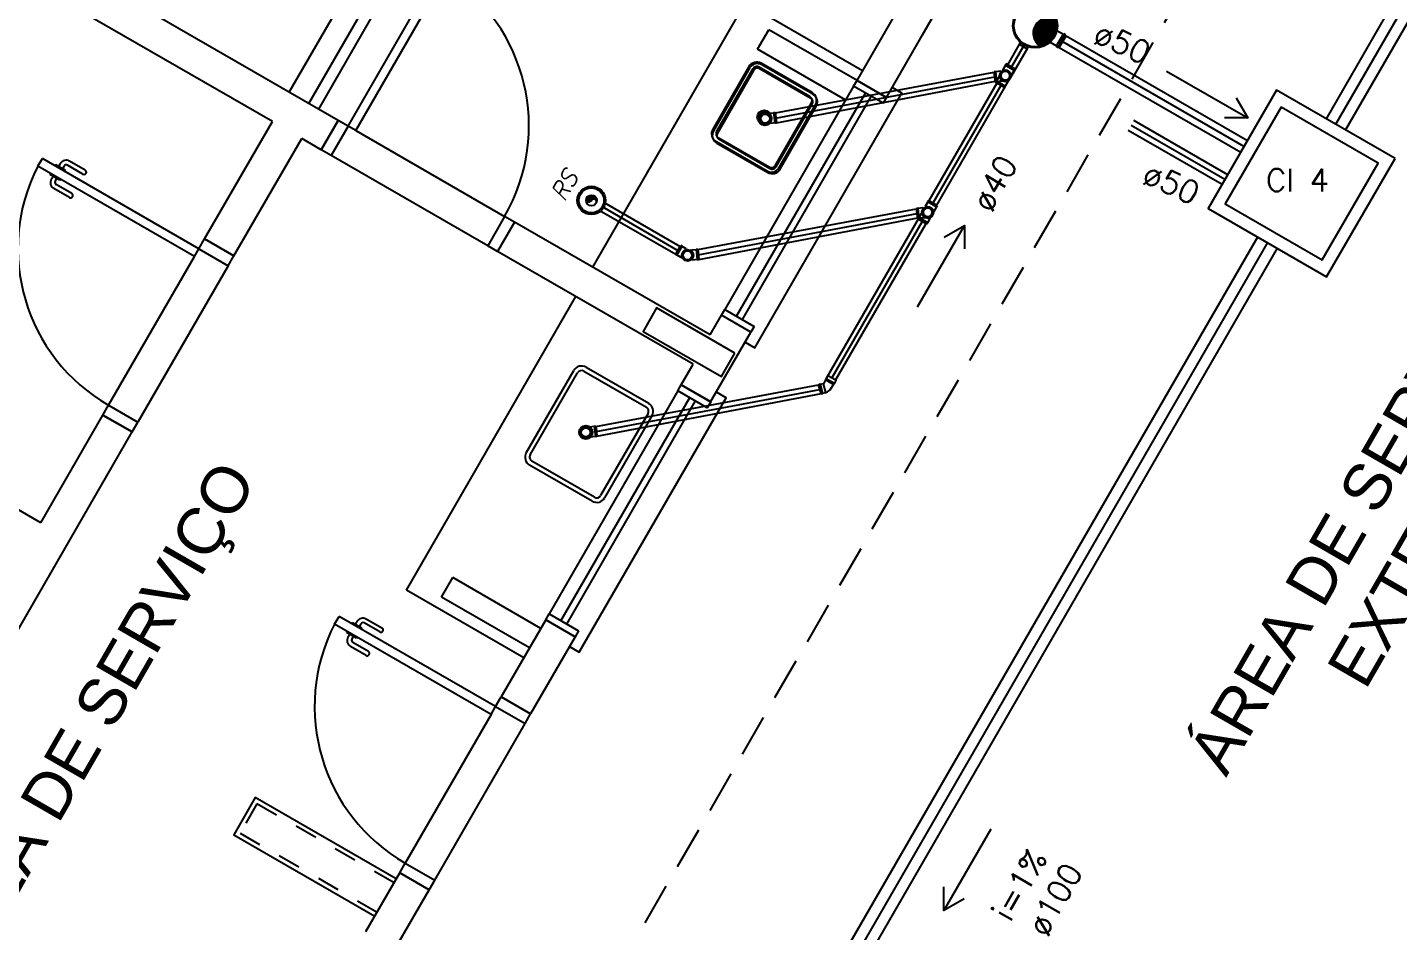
# Model space of a CAD drawing. Extents: x 384 to 538, y 71 to 145.
# Drawn here: x 475.09 to 481.16, y 94.53 to 98.53 of the extents above; entities that cross this region are included whole.
import ezdxf
from ezdxf.enums import TextEntityAlignment as Align

# ---------------------------------------------------------------- set-up
doc = ezdxf.new("R2010")
doc.units = 0
doc.header["$LTSCALE"] = 0.005
for name, pattern in [('HIDDEN', [9.525, 6.35, -3.175]), ('TRACEJADO_G', [0.375, 0.25, -0.125]), ('TRAÇO-2PTOS_P', [0.625, 0.25, -0.125, 0, -0.125, 0, -0.125])]:
    doc.linetypes.add(name, pattern=pattern)
doc.layers.get('0').update_dxf_attribs({"linetype": 'CONTINUOUS'})
for name, color, linetype in [('A-PAREDE', 5, 'CONTINUOUS'), ('A-PISOS-CTEL', 2, 'TRACEJADO_G'), ('A-SOLEIRA', 1, 'CONTINUOUS'), ('A-TEXTO', 3, 'CONTINUOUS'), ('ARQ-ALV-CORTE', 5, 'CONTINUOUS'), ('ARQ-ALV-VISTA2', 2, 'CONTINUOUS'), ('ARQ-BNC-VISTA', 1, 'CONTINUOUS'), ('ARQ-COB-PROJ', 8, 'TRAÇO-2PTOS_P'), ('ARQ-ESQ-VISTA1', 2, 'CONTINUOUS'), ('ARQ-TXT-1_050', 2, 'CONTINUOUS'), ('EIXOS', 1, 'CONTINUOUS'), ('ESG-GERAL', 7, 'CONTINUOUS'), ('ESGOTO', 3, 'CONTINUOUS'), ('H-SITUAÇÃO', 3, 'CONTINUOUS'), ('LEGENDA', 7, 'CONTINUOUS'), ('PROJ', 4, 'CONTINUOUS'), ('SANIT', 3, 'CONTINUOUS'), ('TUB-ESGOTO', 7, 'CONTINUOUS')]:
    doc.layers.add(name, color=color, linetype=linetype)
doc.styles.add('ARCAD1', font='romans.shx')
doc.styles.add('ESC-50-A20', font='arial.ttf', dxfattribs={"height": 0.1})
doc.styles.add('R80', font='SIMPLEX.SHX', dxfattribs={"height": 0.2})
doc.styles.get("Standard").update_dxf_attribs({"font": 'simplex.shx'})

# ---------------------------------------------------------------- blocks, each defined once
blk = doc.blocks.new('*X25')
at = {"color": 0}
for p, q in [((72.8, 90), (100.3, 90)), ((72.9, 91.9), (99.1, 91.9)), ((73.1, 88.1), (101.2, 88.1)), ((73.4, 93.8), (97.6, 93.8)), ((73.7, 86.2), (101.9, 86.2)), ((74.3, 95.6), (95.7, 95.6)), ((74.8, 84.4), (102.4, 84.4)), ((75.9, 97.5), (93.1, 97.5)), ((76.6, 82.5), (102.7, 82.5)), ((78.6, 99.4), (88.9, 99.4)), ((80.4, 80.6), (102.8, 80.6)), ((88.2, 78.8), (102.8, 78.8)), ((88.2, 61.9), (90.5, 61.9)), ((90.4, 76.9), (102.5, 76.9)), ((90.4, 63.8), (94, 63.8)), ((91.6, 65.6), (96.4, 65.6)), ((91.7, 75), (102.1, 75)), ((92.4, 73.1), (101.5, 73.1)), ((92.4, 67.5), (98.2, 67.5)), ((92.8, 71.2), (100.6, 71.2)), ((92.8, 69.4), (99.6, 69.4))]:
    blk.add_line(p, q, dxfattribs=at)
blk = doc.blocks.new('27258794')
at = {"layer": 'ESGOTO'}
for radius in [52.5, 46.5, 20]:
    blk.add_circle((0, 0), radius, dxfattribs=at)
for centre, start, end in [((0, 10), 90, 270), ((0, -10), 270, 90)]:
    blk.add_arc(centre, 10, start, end, dxfattribs=at)
blk.add_blockref('*X25', (-82.8, -80.3), dxfattribs=at)
blk = doc.blocks.new('*X16')
at = {"color": 0}
for p, q in [((228.5, 243.8), (283.3, 243.8)), ((231.9, 245.6), (281.9, 245.6)), ((235.7, 247.5), (280.3, 247.5)), ((240, 249.4), (278.7, 249.4)), ((245.2, 251.2), (277.1, 251.2)), ((251.7, 253.1), (275.3, 253.1)), ((261.8, 255), (273.5, 255)), ((184.4, 166.9), (309.4, 166.9)), ((184.5, 170.6), (309.4, 170.6)), ((184.5, 168.8), (309.4, 168.8)), ((184.5, 165), (309.4, 165)), ((184.5, 163.1), (309.4, 163.1)), ((184.6, 172.5), (309.3, 172.5)), ((184.7, 174.4), (309.2, 174.4)), ((184.9, 176.2), (309.1, 176.2)), ((185.1, 178.1), (309, 178.1)), ((185.4, 180), (308.8, 180)), ((185.7, 181.9), (308.6, 181.9)), ((186, 183.8), (308.4, 183.8)), ((186.4, 185.6), (308.1, 185.6)), ((186.8, 187.5), (307.8, 187.5)), ((187.2, 189.4), (307.5, 189.4)), ((187.7, 191.2), (307.1, 191.2)), ((188.3, 193.1), (306.7, 193.1)), ((188.9, 195), (306.3, 195)), ((189.5, 196.9), (305.9, 196.9)), ((190.2, 198.8), (305.4, 198.8)), ((191, 200.6), (304.9, 200.6)), ((191.8, 202.5), (304.4, 202.5)), ((192.6, 204.4), (303.8, 204.4)), ((193.5, 206.2), (303.2, 206.2)), ((194.4, 208.1), (302.6, 208.1)), ((195.4, 210), (301.9, 210)), ((196.5, 211.9), (301.2, 211.9)), ((197.6, 213.8), (300.5, 213.8)), ((198.8, 215.6), (299.7, 215.6)), ((200.1, 217.5), (298.9, 217.5)), ((201.4, 219.4), (298.1, 219.4)), ((202.8, 221.2), (297.2, 221.2)), ((204.3, 223.1), (296.3, 223.1)), ((205.9, 225), (295.3, 225)), ((207.5, 226.9), (294.3, 226.9)), ((209.3, 228.8), (293.3, 228.8)), ((211.2, 230.6), (292.2, 230.6)), ((213.1, 232.5), (291.1, 232.5)), ((215.3, 234.4), (289.9, 234.4)), ((217.5, 236.2), (288.7, 236.2)), ((219.9, 238.1), (287.4, 238.1)), ((222.6, 240), (286.1, 240)), ((225.4, 241.9), (284.8, 241.9)), ((184.6, 161.2), (309.3, 161.2)), ((184.8, 159.4), (309.2, 159.4)), ((185, 157.5), (309.1, 157.5)), ((185.2, 155.6), (308.9, 155.6)), ((185.5, 153.8), (308.7, 153.8)), ((185.8, 151.9), (308.5, 151.9)), ((186.2, 150), (308.2, 150)), ((186.5, 148.1), (308, 148.1)), ((187, 146.2), (307.7, 146.2)), ((187.5, 144.4), (307.3, 144.4)), ((188, 142.5), (307, 142.5)), ((188.6, 140.6), (306.6, 140.6)), ((189.2, 138.8), (306.1, 138.8)), ((189.8, 136.9), (305.7, 136.9)), ((190.6, 135), (305.2, 135)), ((191.3, 133.1), (304.7, 133.1)), ((192.1, 131.2), (304.1, 131.2)), ((193, 129.4), (303.5, 129.4)), ((193.9, 127.5), (302.9, 127.5)), ((194.9, 125.6), (302.3, 125.6)), ((195.9, 123.8), (301.6, 123.8)), ((197, 121.9), (300.9, 121.9)), ((198.2, 120), (300.1, 120)), ((199.4, 118.1), (299.4, 118.1)), ((200.7, 116.2), (298.5, 116.2)), ((202, 114.4), (297.7, 114.4)), ((203.5, 112.5), (296.8, 112.5)), ((205, 110.6), (295.9, 110.6)), ((206.6, 108.8), (294.9, 108.8)), ((208.3, 106.9), (293.9, 106.9)), ((210.1, 105), (292.8, 105)), ((212.1, 103.1), (291.7, 103.1)), ((214.1, 101.2), (290.6, 101.2)), ((216.3, 99.4), (289.4, 99.4)), ((218.6, 97.5), (288.1, 97.5)), ((221.1, 95.6), (286.8, 95.6)), ((223.8, 93.8), (285.5, 93.8)), ((226.8, 91.9), (284.1, 91.9)), ((230, 90), (282.7, 90)), ((233.5, 88.1), (281.2, 88.1)), ((237.6, 86.2), (279.6, 86.2)), ((242.2, 84.4), (278, 84.4)), ((247.9, 82.5), (276.3, 82.5)), ((255.5, 80.6), (274.5, 80.6))]:
    blk.add_line(p, q, dxfattribs=at)
blk = doc.blocks.new('27150225')
at = {"layer": 'ESGOTO'}
for p, q in [((27, 141), (-27, 141)), ((-27, 128.2), (-27, 141)), ((27, 128.2), (27, 141)), ((-141, 27), (-141, -27)), ((-141, 27), (-128.2, 27)), ((124.7, 40), (169, 40)), ((169, 44.5), (182, 44.5)), ((169, -44.5), (169, 44.5)), ((182, -44.5), (182, 44.5)), ((182, 40), (187, 40)), ((187, -40), (187, 40)), ((-141, -27), (-128.2, -27)), ((124.7, -40), (169, -40)), ((169, -44.5), (182, -44.5)), ((182, -40), (187, -40)), ((-27, -141), (-27, -128.2)), ((-27, -141), (27, -141)), ((27, -141), (27, -128.2))]:
    blk.add_line(p, q, dxfattribs=at)
for radius in [131, 125]:
    blk.add_circle((0, 0), radius, dxfattribs=at)
blk.add_arc((88.4, 0), 88.4, 90, 270, dxfattribs=at)
blk.add_blockref('*X16', (-184.4, -167.3), dxfattribs=at)
blk = doc.blocks.new('2756042S')
at = {"layer": 'ESGOTO'}
for p, q in [((18, 21), (13.6, 21)), ((18, 21), (19, 22)), ((18, 17.3), (18, 21)), ((19, 22), (40, 22)), ((19, 16.2), (19, 22)), ((40, 23), (40, -23)), ((40, 23), (47, 23)), ((47, 23), (47, -23)), ((18, -21), (13.6, -21)), ((18, -21), (18, -17.3)), ((18, -21), (19, -22)), ((19, -22), (19, -16.2)), ((19, -22), (40, -22)), ((40, -23), (47, -23))]:
    blk.add_line(p, q, dxfattribs=at)
for radius in [25, 22, 20]:
    blk.add_circle((0, 0), radius, dxfattribs=at)

msp = doc.modelspace()

# ---------------------------------------------------------------- linework, layer by layer
at = {"layer": 'A-PAREDE', "color": 251}
for p, q in [((476.4691, 98.1165), (474.2602, 99.3906)), ((476.1776, 98.1114), (474.1853, 99.2607)), ((475.1533, 96.3357), (473.161, 97.4849)), ((475.0084, 95.7843), (475.558, 96.7372))]:
    msp.add_line(p, q, dxfattribs=at)
at = {"layer": 'A-PAREDE', "color": 2, "extrusion": (0, 0, -1)}
for p, q in [((480.1337, 98.3352), (480.4939, 98.1273)), ((479.0326, 97.2919), (479.2405, 97.652)), ((479.357, 94.9792), (479.1491, 94.6191))]:
    msp.add_line(p, q, dxfattribs=at)
at = {"layer": 'A-PAREDE', "color": 2}
for points in [[(480.4419, 98.2172), (480.4939, 98.1273), (480.39, 98.1273)], [(479.1506, 97.6001), (479.2405, 97.652), (479.2405, 97.5482)], [(479.239, 94.671), (479.1491, 94.6191), (479.1491, 94.7229)]]:
    msp.add_lwpolyline(points, dxfattribs=at)
at = {"layer": 'A-PISOS-CTEL', "color": 251, "linetype": 'TRACEJADO_G', "ltscale": 150}
msp.add_lwpolyline([(468.8852, 95.2758), (477.6541, 110.478), (484.6706, 106.4308), (475.9016, 91.2286)], close=True, dxfattribs=at)
at = {"layer": 'A-SOLEIRA', "color": 251}
for p, q in [((476.547, 98.0715), (477.2054, 97.6918)), ((477.1304, 97.5618), (476.4374, 97.9616))]:
    msp.add_line(p, q, dxfattribs=at)
at = {"layer": 'ARQ-ALV-CORTE', "color": 251}
for p, q in [((478.7646, 98.2935), (479.2142, 99.0728)), ((478.8946, 98.2186), (479.3441, 98.9979)), ((479.0543, 98.4955), (479.2666, 98.8636)), ((476.3825, 98.1664), (476.7322, 98.7728)), ((476.5124, 98.0915), (476.9121, 98.7845)), ((476.2525, 98.2414), (476.5273, 98.7178)), ((476.547, 98.0715), (476.9468, 98.7645)), ((476.3391, 98.1914), (476.614, 98.6678)), ((478.7894, 98.3365), (478.2697, 98.6363)), ((478.3247, 98.4314), (478.3747, 98.5181)), ((478.7645, 98.2932), (478.3747, 98.5181)), ((478.7145, 98.2066), (478.3247, 98.4314)), ((478.8946, 98.2186), (478.7646, 98.2935)), ((478.8946, 98.2186), (478.7646, 98.2935)), ((476.5124, 98.0915), (476.4691, 98.1165)), ((476.5124, 98.0915), (476.4374, 97.9616)), ((476.547, 98.0715), (476.5124, 98.0915))]:
    msp.add_line(p, q, dxfattribs=at)
for points in [[(478.1409, 98.0231), (478.366, 97.8931, 0.414214), (478.4207, 97.9078), (478.5807, 98.1849, 0.414214), (478.566, 98.2395), (478.3409, 98.3695, 0.414214), (478.2862, 98.3549), (478.1262, 98.0778, 0.414214)], [(478.1442, 98.0161), (478.3694, 97.8862, 0.414214), (478.424, 97.9008), (478.5839, 98.178, 0.414214), (478.5693, 98.2326), (478.344, 98.3626, 0.414214), (478.2894, 98.3479), (478.1295, 98.0707, 0.414214)], [(478.1509, 98.0404), (478.376, 97.9104, 0.414214), (478.4033, 97.9178), (478.5633, 98.1949, 0.414214), (478.556, 98.2222), (478.3309, 98.3522, 0.414214), (478.3035, 98.3449), (478.1435, 98.0678, 0.414214)], [(478.1542, 98.0334), (478.3794, 97.9035, 0.414214), (478.4067, 97.9108), (478.5666, 98.188, 0.414214), (478.5593, 98.2153), (478.334, 98.3452, 0.414214), (478.3067, 98.3379), (478.1468, 98.0607, 0.414214)]]:
    msp.add_lwpolyline(points, format="xyb", close=True, dxfattribs=at)
msp.add_lwpolyline([(478.8946, 98.2186), (478.8796, 98.1926), (478.7496, 98.2675), (478.7646, 98.2935)], close=True, dxfattribs=at)
for centre in [(478.3534, 98.1313), (478.3567, 98.1244), (478.3567, 98.1244)]:
    msp.add_circle(centre, 0.03, dxfattribs=at)
at = {"layer": 'ARQ-ALV-VISTA2', "color": 251, "ltscale": 0.1}
msp.add_lwpolyline([(476.7159, 94.7417), (476.7259, 94.759), (476.1022, 95.1188), (476.0073, 94.9542), (476.6309, 94.5944)], dxfattribs=at)
at = {"layer": 'ARQ-BNC-VISTA', "color": 251}
for p, q in [((477.5952, 97.4669), (478.2697, 98.6363)), ((476.7707, 96.0376), (477.5202, 97.337))]:
    msp.add_line(p, q, dxfattribs=at)
at = {"layer": 'ARQ-COB-PROJ', "color": 251, "linetype": 'HIDDEN', "ltscale": 0.04}
msp.add_lwpolyline([(476.7159, 94.7417), (476.1095, 95.0915), (476.0346, 94.9615), (476.6409, 94.6118)], dxfattribs=at)
at = {"layer": 'ARQ-ESQ-VISTA1', "color": 251}
for p, q in [((478.7496, 98.2675), (478.1799, 97.2797)), ((478.2318, 97.2498), (478.8016, 98.2375)), ((478.2578, 97.2348), (478.8276, 98.2225)), ((475.8778, 97.5917), (476.1776, 98.1114)), ((476.3941, 97.9865), (476.4691, 98.1165)), ((476.4691, 98.1165), (476.3941, 97.9865)), ((476.0077, 97.5168), (476.3075, 98.0365)), ((476.3941, 97.9865), (476.3075, 98.0365)), ((476.4374, 97.9616), (476.3941, 97.9865)), ((475.1398, 97.9135), (475.1598, 97.9481)), ((475.8528, 97.5484), (475.1598, 97.9481)), ((475.2394, 97.9253), (475.2319, 97.9123)), ((475.3497, 97.8963), (475.2804, 97.9363)), ((475.8328, 97.5138), (475.1398, 97.9135)), ((475.194, 97.8765), (475.1965, 97.8808)), ((475.2373, 97.8515), (475.194, 97.8765)), ((475.1995, 97.856), (475.207, 97.869)), ((475.2189, 97.9198), (475.2164, 97.9155)), ((475.2623, 97.8948), (475.2189, 97.9198)), ((475.2568, 97.9153), (475.2493, 97.9023)), ((475.2623, 97.8948), (475.2598, 97.8905)), ((475.3397, 97.879), (475.2704, 97.919)), ((475.2798, 97.775), (475.2105, 97.815)), ((475.2168, 97.846), (475.2243, 97.859)), ((475.2898, 97.7924), (475.2205, 97.8323)), ((475.2373, 97.8515), (475.2398, 97.8558)), ((477.2054, 97.6918), (477.1304, 97.5618)), ((477.2487, 97.6668), (477.2054, 97.6918)), ((477.2487, 97.6668), (477.1737, 97.5368)), ((477.2487, 97.6668), (477.1737, 97.5368)), ((478.1149, 97.1671), (477.2487, 97.6668)), ((475.8528, 97.5484), (475.8778, 97.5917)), ((476.0077, 97.5168), (475.8778, 97.5917)), ((475.8778, 97.5917), (476.0077, 97.5168)), ((477.1737, 97.5368), (477.1304, 97.5618)), ((475.4531, 96.8554), (475.8328, 97.5138)), ((475.8328, 97.5138), (475.8528, 97.5484)), ((475.8528, 97.5484), (475.9827, 97.4735)), ((475.9827, 97.4735), (476.0077, 97.5168)), ((478.04, 97.0372), (477.1737, 97.5368)), ((475.9827, 97.4735), (475.583, 96.7805)), ((478.1149, 97.1671), (478.1649, 97.2537)), ((478.1149, 97.1671), (478.1649, 97.2537)), ((478.2948, 97.1788), (478.1649, 97.2537)), ((478.2948, 97.1788), (478.1649, 97.2537)), ((478.1169, 96.8704), (478.2948, 97.1788)), ((477.5655, 97.024), (477.8427, 96.8641)), ((477.987, 96.9454), (478.04, 97.0372)), ((477.301, 96.6455), (477.5109, 97.0093)), ((477.3183, 96.6355), (477.5282, 96.9993)), ((477.5555, 97.0066), (477.8327, 96.8467)), ((477.9722, 96.9197), (477.4024, 95.9319)), ((478.1169, 96.8704), (477.987, 96.9454)), ((478.1169, 96.8704), (477.987, 96.9454)), ((477.987, 96.9454), (478.1169, 96.8704)), ((478.1171, 96.8707), (477.9872, 96.9457)), ((475.4281, 96.8121), (475.4531, 96.8554)), ((475.4531, 96.8554), (475.583, 96.7805)), ((477.4544, 95.9019), (478.0242, 96.8897)), ((477.4804, 95.8869), (478.0501, 96.8747)), ((475.1533, 96.3357), (475.4281, 96.8121)), ((475.558, 96.7372), (475.4281, 96.8121)), ((475.4281, 96.8121), (475.558, 96.7372)), ((475.558, 96.7372), (475.583, 96.7805)), ((477.84, 96.8194), (477.6302, 96.4556)), ((477.8573, 96.8094), (477.6475, 96.4456)), ((477.5929, 96.431), (477.3157, 96.5909)), ((477.6028, 96.4483), (477.3257, 96.6082)), ((476.9257, 96.006), (476.9756, 96.0926)), ((477.3654, 95.8678), (476.9756, 96.0926)), ((477.2905, 95.7379), (476.7707, 96.0376)), ((477.3155, 95.7812), (476.9257, 96.006)), ((476.4526, 95.8864), (476.4726, 95.921)), ((477.1656, 95.5213), (476.4726, 95.921)), ((477.1456, 95.4866), (476.4526, 95.8864)), ((476.5317, 95.8927), (476.5292, 95.8884)), ((476.575, 95.8677), (476.5317, 95.8927)), ((476.5522, 95.8982), (476.5447, 95.8852)), ((476.5695, 95.8882), (476.562, 95.8752)), ((476.575, 95.8677), (476.5725, 95.8634)), ((476.6525, 95.8519), (476.5832, 95.8919)), ((476.6625, 95.8692), (476.5932, 95.9092)), ((477.3874, 95.9059), (477.1905, 95.5646)), ((477.5174, 95.831), (477.3874, 95.9059)), ((477.5174, 95.831), (477.3874, 95.9059)), ((477.3874, 95.9059), (477.5174, 95.831)), ((477.5174, 95.831), (477.3874, 95.9059)), ((476.5067, 95.8494), (476.5092, 95.8537)), ((476.55, 95.8244), (476.5067, 95.8494)), ((476.5122, 95.8289), (476.5197, 95.8419)), ((476.5295, 95.8189), (476.537, 95.8319)), ((476.6025, 95.7653), (476.5332, 95.8052)), ((476.55, 95.8244), (476.5525, 95.8287)), ((477.5174, 95.831), (477.3205, 95.4897)), ((476.5925, 95.7479), (476.5232, 95.7879)), ((477.1656, 95.5213), (477.1905, 95.5646)), ((477.1905, 95.5646), (477.3205, 95.4897)), ((477.3205, 95.4897), (477.1905, 95.5646)), ((477.1456, 95.4866), (477.1656, 95.5213)), ((477.1656, 95.5213), (477.2955, 95.4463)), ((477.1456, 95.4866), (476.7658, 94.8283)), ((476.8958, 94.7534), (477.2955, 95.4463)), ((477.2955, 95.4463), (477.3205, 95.4897)), ((476.7409, 94.785), (476.7658, 94.8283)), ((476.7658, 94.8283), (476.8958, 94.7534)), ((476.5911, 94.5254), (476.7409, 94.785)), ((476.7409, 94.785), (476.8708, 94.7101)), ((476.8708, 94.7101), (476.7409, 94.785)), ((476.7211, 94.4505), (476.8708, 94.7101)), ((476.8708, 94.7101), (476.8958, 94.7534))]:
    msp.add_line(p, q, dxfattribs=at)
for points in [[(478.2698, 97.1355), (478.3131, 97.1105), (478.9629, 98.2369), (478.9195, 98.2619)], [(477.4924, 95.7877), (477.5357, 95.7627), (478.1854, 96.8891), (478.1421, 96.914)]]:
    msp.add_lwpolyline(points, dxfattribs=at)
for points in [[(478.2244, 97.0867), (477.8779, 97.2865), (477.8179, 97.1826), (478.1644, 96.9827)], [(478.3098, 97.2048), (478.2948, 97.1788), (478.1649, 97.2537), (478.1799, 97.2797)], [(478.1171, 96.8707), (478.1021, 96.8447), (477.9722, 96.9197), (477.9872, 96.9457)], [(477.5323, 95.857), (477.5174, 95.831), (477.3874, 95.9059), (477.4024, 95.9319)]]:
    msp.add_lwpolyline(points, close=True, dxfattribs=at)
msp.add_circle((477.5646, 96.7359), 0.03, dxfattribs=at)
msp.add_circle((477.5646, 96.7359), 0.03, dxfattribs=at)
for centre, radius, start, end in [((476.5129, 98.0924), 0.8, 329.95113, 57.15681), ((475.2654, 97.9103), 0.03, 60.0228, 150.0228), ((475.8519, 97.5489), 0.8, 152.88878, 240.09446), ((475.2654, 97.9103), 0.01, 60.0228, 150.0228), ((475.3447, 97.8877), 0.01, 240.0228, 60.0228), ((475.2255, 97.841), 0.03, 150.0228, 240.0228), ((475.2255, 97.841), 0.01, 150.0228, 240.0228), ((475.2848, 97.7837), 0.01, 240.0228, 60.0228), ((477.5455, 96.9893), 0.04, 60.0228, 150.0228), ((477.5455, 96.9893), 0.02, 60.0228, 150.0228), ((477.8227, 96.8294), 0.02, 330.0228, 60.0228), ((477.8227, 96.8294), 0.04, 330.0228, 60.0228), ((477.3356, 96.6255), 0.04, 150.0228, 240.0228), ((477.3356, 96.6255), 0.02, 150.0228, 240.0228), ((477.6128, 96.4656), 0.04, 240.0228, 330.0228), ((477.6128, 96.4656), 0.02, 240.0228, 330.0228), ((477.1647, 95.5218), 0.8, 152.88878, 240.09446), ((476.5782, 95.8832), 0.03, 60.0228, 150.0228), ((476.5782, 95.8832), 0.01, 60.0228, 150.0228), ((476.6575, 95.8605), 0.01, 240.0228, 60.0228), ((476.5382, 95.8139), 0.03, 150.0228, 240.0228), ((476.5382, 95.8139), 0.01, 150.0228, 240.0228), ((476.5975, 95.7566), 0.01, 240.0228, 60.0228)]:
    msp.add_arc(centre, radius, start, end, dxfattribs=at)
at = {"layer": 'EIXOS'}
for p, q in [((480.8831, 98.0993), (482.7832, 101.3903)), ((479.5024, 98.4481), (479.4475, 98.3531)), ((479.6743, 98.4653), (480.4774, 98.0016)), ((478.4046, 98.1271), (479.374, 98.3101)), ((479.4005, 98.2717), (479.0999, 97.7509)), ((480.3925, 97.8546), (479.9769, 98.0943)), ((477.6436, 97.7312), (477.9724, 97.5413)), ((478.0619, 97.5221), (479.0303, 97.7049)), ((479.0529, 97.6695), (478.6528, 96.9765)), ((480.5806, 97.5754), (476.1622, 89.9224)), ((477.611, 96.7389), (478.6001, 96.9257))]:
    msp.add_line(p, q, dxfattribs=at)
at = {"layer": 'ESG-GERAL', "color": 5, "linetype": 'Continuous', "extrusion": (0, 0, -1)}
msp.add_lwpolyline([(-481.1451, 97.9481), (-480.6212, 98.2506), (-480.3187, 97.7266), (-480.8426, 97.4241)], close=True, dxfattribs=at)
at = {"layer": 'ESG-GERAL', "color": 1, "linetype": 'Continuous', "extrusion": (0, 0, -1)}
msp.add_lwpolyline([(-480.6413, 98.1755), (-480.3938, 97.7468), (-480.8225, 97.4993), (-481.07, 97.928)], close=True, dxfattribs=at)
at = {"layer": 'PROJ'}
for p, q in [((478.6625, 96.9503), (478.6265, 96.9711)), ((478.6283, 96.9742), (478.6643, 96.9534)), ((478.6708, 96.9661), (478.6361, 96.9861)), ((478.609, 96.9065), (478.5982, 96.9467)), ((478.6017, 96.9477), (478.6124, 96.9075)), ((478.626, 96.9119), (478.6156, 96.9506))]:
    msp.add_line(p, q, dxfattribs=at)
at = {"layer": 'SANIT'}
for p, q in [((478.6254, 96.9675), (478.6156, 96.9506)), ((478.6265, 96.9711), (478.6247, 96.9679)), ((478.6607, 96.9471), (478.6247, 96.9679)), ((478.6267, 96.9746), (478.6253, 96.9722)), ((478.6265, 96.9711), (478.6253, 96.9722)), ((478.6283, 96.9742), (478.6267, 96.9746)), ((478.6349, 96.9856), (478.6283, 96.9742)), ((478.6361, 96.9861), (478.6349, 96.9856)), ((478.6655, 96.9522), (478.6641, 96.9498)), ((478.671, 96.9648), (478.6643, 96.9534)), ((478.6643, 96.9534), (478.6655, 96.9522)), ((478.6708, 96.9661), (478.671, 96.9648)), ((478.5982, 96.9467), (478.5947, 96.9458)), ((478.6055, 96.9056), (478.5947, 96.9458)), ((478.6009, 96.9491), (478.5982, 96.9484)), ((478.5982, 96.9467), (478.5982, 96.9484)), ((478.6017, 96.9477), (478.6009, 96.9491)), ((478.6145, 96.9511), (478.6017, 96.9477)), ((478.609, 96.9065), (478.6055, 96.9056)), ((478.609, 96.9065), (478.6098, 96.9051)), ((478.6125, 96.9058), (478.6098, 96.9051)), ((478.6252, 96.9109), (478.6124, 96.9075)), ((478.6124, 96.9075), (478.6125, 96.9058)), ((478.6156, 96.9506), (478.6145, 96.9511)), ((478.626, 96.9119), (478.6252, 96.9109)), ((478.6503, 96.9306), (478.6601, 96.9475)), ((478.6625, 96.9503), (478.6607, 96.9471)), ((478.6625, 96.9503), (478.6641, 96.9498))]:
    msp.add_line(p, q, dxfattribs=at)
msp.add_arc((478.6156, 96.9506), 0.04, 285, 330, dxfattribs=at)
at = {"layer": 'TUB-ESGOTO', "extrusion": (0, 0, -1)}
for p, q in [((482.7399, 101.4153), (480.8398, 98.1243)), ((482.8265, 101.3653), (480.9264, 98.0743))]:
    msp.add_line(p, q, dxfattribs=at)
at = {"layer": 'TUB-ESGOTO', "linetype": 'Continuous'}
for p, q in [((479.6894, 98.4913), (480.4924, 98.0276)), ((479.4849, 98.4582), (479.43, 98.3632)), ((479.4447, 98.3082), (479.5197, 98.4381)), ((479.6593, 98.4393), (480.4624, 97.9756)), ((478.4032, 98.15), (479.3716, 98.3308)), ((479.3764, 98.2894), (478.4061, 98.1051)), ((479.117, 97.7411), (479.4379, 98.2966)), ((479.383, 98.2818), (479.0824, 97.7611)), ((480.405, 97.8762), (479.9894, 98.1159)), ((480.38, 97.8329), (479.9644, 98.0726)), ((477.6536, 97.7485), (477.9824, 97.5587)), ((477.6336, 97.7139), (477.9625, 97.524)), ((478.0604, 97.545), (479.0279, 97.7256)), ((479.0327, 97.6842), (478.0633, 97.5001)), ((479.0354, 97.6797), (478.6281, 96.9742)), ((478.6696, 96.9667), (479.07, 97.6597)), ((477.6095, 96.7619), (478.5947, 96.9458)), ((478.6055, 96.9056), (477.6124, 96.717))]:
    msp.add_line(p, q, dxfattribs=at)
at = {"layer": 'TUB-ESGOTO'}
for p, q in [((480.5373, 97.6004), (476.1189, 89.9474)), ((480.6239, 97.5504), (476.2055, 89.8974))]:
    msp.add_line(p, q, dxfattribs=at)

# ---------------------------------------------------------------- block references
at = {"layer": 'ESGOTO', "linetype": 'Continuous'}
for p, xscale, yscale, zscale, rotation in [((479.4205, 98.3144), 0.001, 0.001, 0.001, 240.000000000032), ((479.4205, 98.3144), -0.001, 0.001, 0.001, 239.9999999999999), ((479.4208, 98.3144), 0.001, 0.001, 0.001, 186.6263977302675), ((478.3583, 98.124), 0.001, 0.001, 0.001, 6.57129423913124), ((479.0777, 97.7095), 0.001, 0.001, 0.001, 240.000000000032), ((479.0777, 97.7095), -0.001, 0.001, 0.001, 239.9999999999999), ((479.077, 97.7098), 0.001, 0.001, 0.001, 186.6263977302675), ((478.014, 97.5194), 0.0009999999999999996, 0.0009999999999999996, 0.0009999999999999996, 150.1398811550469), ((478.0156, 97.519), 0.001, 0.001, 0.001, 6.57129423913124), ((477.5646, 96.7359), 0.001, 0.001, 0.001, 6.57129423913124)]:
    msp.add_blockref('2756042S', p, dxfattribs=dict(at, xscale=xscale, yscale=yscale, zscale=zscale, rotation=rotation))
at = {"layer": 'H-SITUAÇÃO', "color": 3, "linetype": 'Continuous', "xscale": 0.0007499999999999999, "yscale": 0.0007499999999999999, "zscale": 0.0007499999999999999, "rotation": 329.9628792489933}
msp.add_blockref('27150225', (479.5529, 98.5355), dxfattribs=at)
at = {"layer": 'LEGENDA', "color": 3, "linetype": 'Continuous', "xscale": 0.0011904761904762, "yscale": 0.0011904761904762, "zscale": 0.0011904761904762, "rotation": 59.99999999999997}
msp.add_blockref('27258794', (477.5895, 97.7624), dxfattribs=at)

# ---------------------------------------------------------------- texts
at = {"layer": 'A-TEXTO', "color": 1}
for s, rotation, p in [('ø50', 334.25358, (479.8034, 98.4706)), ('ø40', 59.50308, (479.3509, 97.7049)), ('ø50', 334.25358, (480.0207, 97.8494)), ('i=1%', 59.91064, (479.442, 94.5624)), ('ø100', 59.91064, (479.5975, 94.4973))]:
    msp.add_text(s, height=0.1, rotation=rotation, dxfattribs=at).set_placement(p)
at = {"layer": 'A-TEXTO', "color": 2, "style": 'ARCAD1', "oblique": 15}
msp.add_text('RS', height=0.075, rotation=60, dxfattribs=at).set_placement((477.4696, 97.8282), align=Align.MIDDLE_CENTER)
at = {"layer": 'A-TEXTO', "style": 'R80'}
msp.add_text('CI 4', height=0.1, rotation=360, dxfattribs=at).set_placement((480.5745, 97.8023))
at = {"layer": 'ARQ-TXT-1_050', "color": 251, "char_height": 0.2048, "attachment_point": 1, "style": 'ESC-50-A20'}
for s, insert, rotation in [('\\pi1.1607;ÁREA DE SERVIÇO \\P\\pi1.8014;EXTERNA       ', (479.6404, 94.3023), 60.0228), ('\\pi1.1607;ÁREA DE SERVIÇO    ', (474.0435, 93.3502), 60.02825)]:
    msp.add_mtext_dynamic_manual_height_columns(s, width=4.460641, gutter_width=1, heights=[0], dxfattribs=dict(at, insert=insert, rotation=rotation))

doc.saveas('drawing.dxf')
